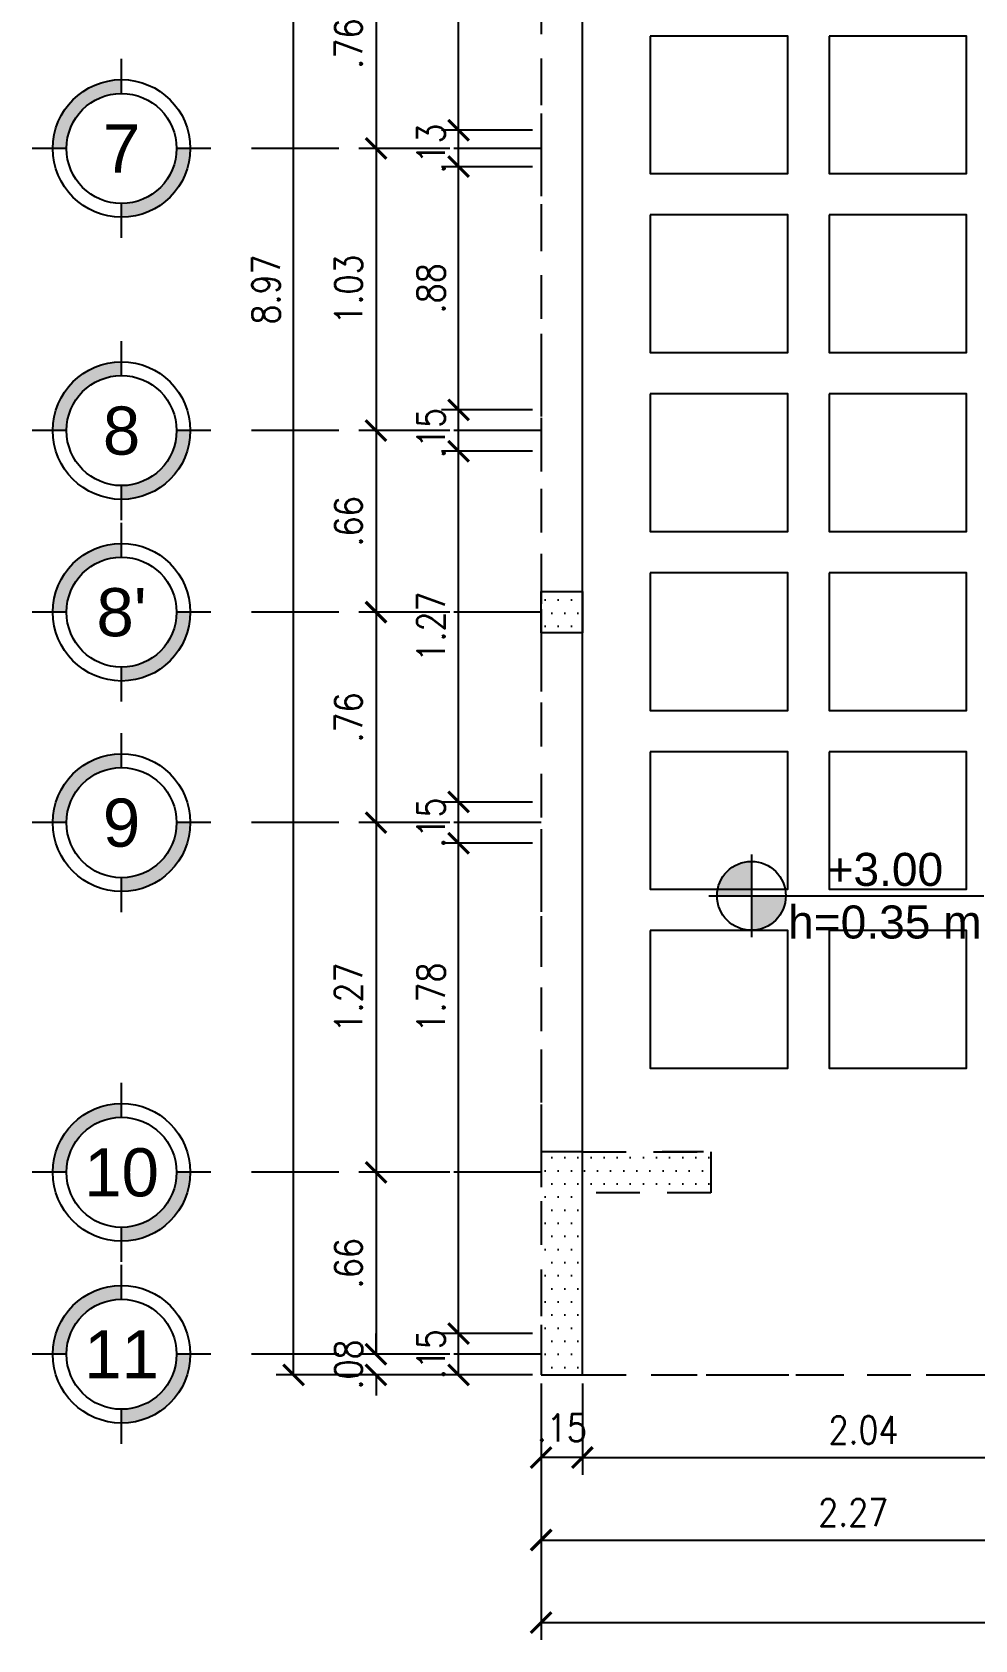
# Model space of a CAD drawing. Header units: millimetres. Extents: x -4.2 to 48.5, y -2.4 to 11.4.
# Drawn here: x -4.15 to -0.72, y -1.04 to 4.8 of the extents above; entities that cross this region are included whole.
import ezdxf
from ezdxf.enums import TextEntityAlignment as Align

# ---------------------------------------------------------------- set-up
doc = ezdxf.new("R2010")
doc.units = ezdxf.units.MM
doc.header["$LTSCALE"] = 0.05
for name, pattern in [('DASHDOT2', [12.7, 6.35, -3.175, 0, -3.175]), ('HIDDEN2', [4.7625, 3.175, -1.5875]), ('PLANTA BAJA$0$Proyecciones', [0.003, 0.002, -0.001])]:
    doc.linetypes.add(name, pattern=pattern)
for name, color, linetype in [('ACOTADO', 2, 'Continuous'), ('EJES', 1, 'DASHDOT2'), ('PLANTA ALTA$0$CONT_CORTE', 2, 'HIDDEN2'), ('PLANTA ALTA$0$PRETIL', 2, 'HIDDEN2'), ('PLANTA BAJA$0$ACHURADO', 1, 'Continuous'), ('PLANTA BAJA$0$CANT_VIS', 3, 'Continuous'), ('PLANTA BAJA$0$LOSA', 254, 'Continuous'), ('TXT_IND', 2, 'Continuous')]:
    doc.layers.add(name, color=color, linetype=linetype)
doc.styles.add('ACOTAMIENTOS', font='romans.shx', dxfattribs={"width": 0.85})
doc.styles.add('ARIAL', font='arial.ttf')
doc.dimstyles.new('ACOTA_50', dxfattribs={"dimscale": 0.05, "dimtxt": 2, "dimasz": 1.5, "dimexe": 1.25, "dimexo": 0.625, "dimgap": 1, "dimtad": 1, "dimzin": 4, "dimdsep": 46, "dimtxsty": 'ACOTAMIENTOS', "dimblk1": 'ARCHTICK', "dimblk2": 'ARCHTICK', "dimsah": 1, "dimcen": 1.5, "dimclrd": 1, "dimclre": 1, "dimclrt": 256, "dimadec": 0, "dimazin": 0, "dimtfac": 1, "dimtofl": 0, "dimtmove": 2, "dimatfit": 3, "dimfxl": 0, "dimtolj": 1, "dimtzin": 0, "dimarcsym": 0})

# ---------------------------------------------------------------- blocks, each defined once
blk = doc.blocks.new('NIVEL-PLANTA')
at = {"layer": 'TXT_IND'}
for points in [[(-0.47, 0), (-0.345, 0), (-0.345, 0.125, 0.414214)], [(-0.345, -0.125, 0.414214), (-0.22, 0), (-0.345, 0)]]:
    blk.add_hatch(color=1, dxfattribs=at).paths.add_polyline_path(points)
for p, q in [((-0.345, 0.15), (-0.345, -0.15)), ((-0.5, 0), (0.5, 0)), ((-0.22, 0), (0.5, 0))]:
    blk.add_line(p, q, dxfattribs=at)
at = {"layer": 'TXT_IND', "color": 3}
blk.add_circle((-0.345, 0), 0.125, dxfattribs=at)
at = {"layer": 'TXT_IND', "style": 'ARIAL'}
blk.add_attdef('NIVEL', text='', height=0.12, dxfattribs=at).set_placement((0.14, 0), align=Align.BOTTOM_CENTER)
at = {"layer": 'TXT_IND', "style": 'ARIAL', "width": 0.95}
blk.add_attdef('PERALTE', text='', height=0.12, dxfattribs=at).set_placement((0.14, -0.1911), align=Align.BOTTOM_CENTER)
blk = doc.blocks.new('EJE')
at = {"layer": 'EJES', "linetype": 'Continuous'}
for points in [[(-0.25, 0), (-0.2, 0, -0.414214), (0, 0.2), (0, 0.25, 0.414214)], [(0.25, 0), (0.2, 0, -0.414214), (0, -0.2), (0, -0.25, 0.414214)]]:
    blk.add_hatch(color=256, dxfattribs=at).paths.add_polyline_path(points)
at = {"layer": 'EJES', "color": 1, "linetype": 'Continuous'}
for p, q in [((0, 0.2), (0, 0.325)), ((-0.2, 0), (-0.325, 0)), ((0.325, 0), (0.2, 0)), ((0, -0.325), (0, -0.2))]:
    blk.add_line(p, q, dxfattribs=at)
at = {"layer": 'EJES', "color": 3, "linetype": 'Continuous'}
for radius in [0.25, 0.2]:
    blk.add_circle((0, 0), radius, dxfattribs=at)
at = {"layer": 'EJES', "color": 4, "linetype": 'Continuous', "style": 'ARIAL'}
blk.add_attdef('EJE', text='', height=0.175, dxfattribs=at).set_placement((0, 0), align=Align.MIDDLE_CENTER)
blk = doc.blocks.new('_ARCHTICK')
at = {"color": 0, "linetype": 'ByBlock', "const_width": 0.15}
blk.add_lwpolyline([(-0.5, -0.5), (0.5, 0.5)], dxfattribs=at)
blk = doc.blocks.new('*D106')
at = {"layer": 'ACOTADO', "color": 1, "lineweight": -2}
for p, q in [((-2.1507, -0.1063), (-2.1507, -0.4375)), ((-0.1075, -0.1063), (-0.1075, -0.4375)), ((-2.1507, -0.375), (-0.1075, -0.375))]:
    blk.add_line(p, q, dxfattribs=at)
at = {"layer": 'DEFPOINTS', "color": 0}
for p in [(-2.1507, -0.075), (-0.1075, -0.075), (-0.1075, -0.375)]:
    blk.add_point(p, dxfattribs=at)
at = {"layer": 'ACOTADO', "color": 1, "lineweight": -2, "xscale": 0.07500000000000001, "yscale": 0.07500000000000001, "zscale": 0.07500000000000001, "rotation": 180}
blk.add_blockref('_ARCHTICK', (-2.1507, -0.375), dxfattribs=at)
at = {"layer": 'ACOTADO', "color": 1, "lineweight": -2, "xscale": 0.07500000000000001, "yscale": 0.07500000000000001, "zscale": 0.07500000000000001}
blk.add_blockref('_ARCHTICK', (-0.1075, -0.375), dxfattribs=at)
at = {"layer": 'ACOTADO', "insert": (-1.1291, -0.275), "char_height": 0.1, "attachment_point": 5, "style": 'ACOTAMIENTOS'}
blk.add_mtext('\\A1;2.04', dxfattribs=at)
blk = doc.blocks.new('*D122')
at = {"layer": 'ACOTADO', "color": 1, "lineweight": -2}
for p, q in [((-2.332, 0.075), (-2.6632, 0.075)), ((-2.6007, -0.075), (-2.6007, 0.075)), ((-2.332, -0.075), (-2.6632, -0.075))]:
    blk.add_line(p, q, dxfattribs=at)
at = {"layer": 'DEFPOINTS', "color": 0}
for p in [(-2.6007, 0.075), (-2.3007, 0.075), (-2.3007, -0.075)]:
    blk.add_point(p, dxfattribs=at)
at = {"layer": 'ACOTADO', "color": 1, "lineweight": -2, "xscale": 0.07500000000000001, "yscale": 0.07500000000000001, "zscale": 0.07500000000000001}
for p, rotation in [((-2.6007, 0.075), 90), ((-2.6007, -0.075), 270)]:
    blk.add_blockref('_ARCHTICK', p, dxfattribs=dict(at, rotation=rotation))
at = {"layer": 'ACOTADO', "insert": (-2.7007, 0), "char_height": 0.1, "attachment_point": 5, "rotation": 90, "style": 'ACOTAMIENTOS'}
blk.add_mtext('\\A1;.15', dxfattribs=at)
blk = doc.blocks.new('*D123')
at = {"layer": 'ACOTADO', "color": 1, "lineweight": -2}
for p, q in [((-2.332, 1.8564), (-2.6632, 1.8564)), ((-2.6007, 0.075), (-2.6007, 1.8564)), ((-2.332, 0.075), (-2.6632, 0.075))]:
    blk.add_line(p, q, dxfattribs=at)
at = {"layer": 'DEFPOINTS', "color": 0}
for p in [(-2.6007, 1.8564), (-2.3007, 1.8564), (-2.3007, 0.075)]:
    blk.add_point(p, dxfattribs=at)
at = {"layer": 'ACOTADO', "color": 1, "lineweight": -2, "xscale": 0.07500000000000001, "yscale": 0.07500000000000001, "zscale": 0.07500000000000001}
for p, rotation in [((-2.6007, 1.8564), 90), ((-2.6007, 0.075), 270)]:
    blk.add_blockref('_ARCHTICK', p, dxfattribs=dict(at, rotation=rotation))
at = {"layer": 'ACOTADO', "insert": (-2.7007, 1.2962), "char_height": 0.1, "attachment_point": 5, "rotation": 90, "style": 'ACOTAMIENTOS'}
blk.add_mtext('\\A1;1.78', dxfattribs=at)
blk = doc.blocks.new('*D124')
at = {"layer": 'ACOTADO', "color": 1, "lineweight": -2}
for p, q in [((-2.332, 2.0064), (-2.6632, 2.0064)), ((-2.6007, 1.8564), (-2.6007, 2.0064)), ((-2.332, 1.8564), (-2.6632, 1.8564))]:
    blk.add_line(p, q, dxfattribs=at)
at = {"layer": 'DEFPOINTS', "color": 0}
for p in [(-2.6007, 2.0064), (-2.3007, 2.0064), (-2.3007, 1.8564)]:
    blk.add_point(p, dxfattribs=at)
at = {"layer": 'ACOTADO', "color": 1, "lineweight": -2, "xscale": 0.07500000000000001, "yscale": 0.07500000000000001, "zscale": 0.07500000000000001}
for p, rotation in [((-2.6007, 2.0064), 90), ((-2.6007, 1.8564), 270)]:
    blk.add_blockref('_ARCHTICK', p, dxfattribs=dict(at, rotation=rotation))
at = {"layer": 'ACOTADO', "insert": (-2.7007, 1.9314), "char_height": 0.1, "attachment_point": 5, "rotation": 90, "style": 'ACOTAMIENTOS'}
blk.add_mtext('\\A1;.15', dxfattribs=at)
blk = doc.blocks.new('*D125')
at = {"layer": 'ACOTADO', "color": 1, "lineweight": -2}
for p, q in [((-2.332, 3.2808), (-2.6632, 3.2808)), ((-2.6007, 2.0064), (-2.6007, 3.2808)), ((-2.332, 2.0064), (-2.6632, 2.0064))]:
    blk.add_line(p, q, dxfattribs=at)
at = {"layer": 'DEFPOINTS', "color": 0}
for p in [(-2.6007, 3.2808), (-2.3007, 3.2808), (-2.3007, 2.0064)]:
    blk.add_point(p, dxfattribs=at)
at = {"layer": 'ACOTADO', "color": 1, "lineweight": -2, "xscale": 0.07500000000000001, "yscale": 0.07500000000000001, "zscale": 0.07500000000000001}
for p, rotation in [((-2.6007, 3.2808), 90), ((-2.6007, 2.0064), 270)]:
    blk.add_blockref('_ARCHTICK', p, dxfattribs=dict(at, rotation=rotation))
at = {"layer": 'ACOTADO', "insert": (-2.7007, 2.6436), "char_height": 0.1, "attachment_point": 5, "rotation": 90, "style": 'ACOTAMIENTOS'}
blk.add_mtext('\\A1;1.27', dxfattribs=at)
blk = doc.blocks.new('*D126')
at = {"layer": 'ACOTADO', "color": 1, "lineweight": -2}
for p, q in [((-2.332, 3.4308), (-2.6632, 3.4308)), ((-2.6007, 3.2808), (-2.6007, 3.4308)), ((-2.332, 3.2808), (-2.6632, 3.2808))]:
    blk.add_line(p, q, dxfattribs=at)
at = {"layer": 'DEFPOINTS', "color": 0}
for p in [(-2.6007, 3.4308), (-2.3007, 3.4308), (-2.3007, 3.2808)]:
    blk.add_point(p, dxfattribs=at)
at = {"layer": 'ACOTADO', "color": 1, "lineweight": -2, "xscale": 0.07500000000000001, "yscale": 0.07500000000000001, "zscale": 0.07500000000000001}
for p, rotation in [((-2.6007, 3.4308), 90), ((-2.6007, 3.2808), 270)]:
    blk.add_blockref('_ARCHTICK', p, dxfattribs=dict(at, rotation=rotation))
at = {"layer": 'ACOTADO', "insert": (-2.7007, 3.3471), "char_height": 0.1, "attachment_point": 5, "rotation": 90, "style": 'ACOTAMIENTOS'}
blk.add_mtext('\\A1;.15', dxfattribs=at)
blk = doc.blocks.new('*D127')
at = {"layer": 'ACOTADO', "color": 1, "lineweight": -2}
for p, q in [((-2.332, 4.3146), (-2.6632, 4.3146)), ((-2.6007, 3.4308), (-2.6007, 4.3146)), ((-2.332, 3.4308), (-2.6632, 3.4308))]:
    blk.add_line(p, q, dxfattribs=at)
at = {"layer": 'DEFPOINTS', "color": 0}
for p in [(-2.6007, 4.3146), (-2.3007, 4.3146), (-2.3007, 3.4308)]:
    blk.add_point(p, dxfattribs=at)
at = {"layer": 'ACOTADO', "color": 1, "lineweight": -2, "xscale": 0.07500000000000001, "yscale": 0.07500000000000001, "zscale": 0.07500000000000001}
for p, rotation in [((-2.6007, 4.3146), 90), ((-2.6007, 3.4308), 270)]:
    blk.add_blockref('_ARCHTICK', p, dxfattribs=dict(at, rotation=rotation))
at = {"layer": 'ACOTADO', "insert": (-2.7007, 3.8727), "char_height": 0.1, "attachment_point": 5, "rotation": 90, "style": 'ACOTAMIENTOS'}
blk.add_mtext('\\A1;.88', dxfattribs=at)
blk = doc.blocks.new('*D128')
at = {"layer": 'ACOTADO', "color": 1, "lineweight": -2}
for p, q in [((-2.332, 4.4471), (-2.6632, 4.4471)), ((-2.6007, 4.3146), (-2.6007, 4.4471)), ((-2.332, 4.3146), (-2.6632, 4.3146))]:
    blk.add_line(p, q, dxfattribs=at)
at = {"layer": 'DEFPOINTS', "color": 0}
for p in [(-2.6007, 4.4471), (-2.3007, 4.4471), (-2.3007, 4.3146)]:
    blk.add_point(p, dxfattribs=at)
at = {"layer": 'ACOTADO', "color": 1, "lineweight": -2, "xscale": 0.07500000000000001, "yscale": 0.07500000000000001, "zscale": 0.07500000000000001}
for p, rotation in [((-2.6007, 4.4471), 90), ((-2.6007, 4.3146), 270)]:
    blk.add_blockref('_ARCHTICK', p, dxfattribs=dict(at, rotation=rotation))
at = {"layer": 'ACOTADO', "insert": (-2.7007, 4.3808), "char_height": 0.1, "attachment_point": 5, "rotation": 90, "style": 'ACOTAMIENTOS'}
blk.add_mtext('\\A1;.13', dxfattribs=at)
blk = doc.blocks.new('*D129')
at = {"layer": 'ACOTADO', "color": 1, "lineweight": -2}
for p, q in [((-2.332, 6.1425), (-2.6632, 6.1425)), ((-2.6007, 4.4471), (-2.6007, 6.1425)), ((-2.332, 4.4471), (-2.6632, 4.4471))]:
    blk.add_line(p, q, dxfattribs=at)
at = {"layer": 'DEFPOINTS', "color": 0}
for p in [(-2.6007, 6.1425), (-2.3007, 6.1425), (-2.3007, 4.4471)]:
    blk.add_point(p, dxfattribs=at)
at = {"layer": 'ACOTADO', "color": 1, "lineweight": -2, "xscale": 0.07500000000000001, "yscale": 0.07500000000000001, "zscale": 0.07500000000000001}
for p, rotation in [((-2.6007, 6.1425), 90), ((-2.6007, 4.4471), 270)]:
    blk.add_blockref('_ARCHTICK', p, dxfattribs=dict(at, rotation=rotation))
at = {"layer": 'ACOTADO', "insert": (-2.7007, 5.4317), "char_height": 0.1, "attachment_point": 5, "rotation": 90, "style": 'ACOTAMIENTOS'}
blk.add_mtext('\\A1;1.70', dxfattribs=at)
blk = doc.blocks.new('*D143')
at = {"layer": 'ACOTADO', "color": 1, "lineweight": -2}
for p, q in [((-2.3007, -0.4063), (-2.3007, -0.7375)), ((-0.0325, -0.4063), (-0.0325, -0.7375)), ((-2.3007, -0.675), (-0.0325, -0.675))]:
    blk.add_line(p, q, dxfattribs=at)
at = {"layer": 'DEFPOINTS', "color": 0}
for p in [(-2.3007, -0.375), (-0.0325, -0.375), (-0.0325, -0.675)]:
    blk.add_point(p, dxfattribs=at)
at = {"layer": 'ACOTADO', "color": 1, "lineweight": -2, "xscale": 0.07500000000000001, "yscale": 0.07500000000000001, "zscale": 0.07500000000000001, "rotation": 180}
blk.add_blockref('_ARCHTICK', (-2.3007, -0.675), dxfattribs=at)
at = {"layer": 'ACOTADO', "color": 1, "lineweight": -2, "xscale": 0.07500000000000001, "yscale": 0.07500000000000001, "zscale": 0.07500000000000001}
blk.add_blockref('_ARCHTICK', (-0.0325, -0.675), dxfattribs=at)
at = {"layer": 'ACOTADO', "insert": (-1.1666, -0.575), "char_height": 0.1, "attachment_point": 5, "style": 'ACOTAMIENTOS'}
blk.add_mtext('\\A1;2.27', dxfattribs=at)
blk = doc.blocks.new('*D180')
at = {"layer": 'ACOTADO', "color": 1, "lineweight": -2}
for p, q in [((-2.632, 5.1424), (-2.9632, 5.1424)), ((-2.9007, 5.1424), (-2.9007, 4.3808)), ((-2.632, 4.3808), (-2.9632, 4.3808))]:
    blk.add_line(p, q, dxfattribs=at)
at = {"layer": 'DEFPOINTS', "color": 0}
for p in [(-2.6007, 5.1424), (-2.9007, 4.3808), (-2.6007, 4.3808)]:
    blk.add_point(p, dxfattribs=at)
at = {"layer": 'ACOTADO', "color": 1, "lineweight": -2, "xscale": 0.07500000000000001, "yscale": 0.07500000000000001, "zscale": 0.07500000000000001}
for p, rotation in [((-2.9007, 5.1424), 90), ((-2.9007, 4.3808), 270)]:
    blk.add_blockref('_ARCHTICK', p, dxfattribs=dict(at, rotation=rotation))
at = {"layer": 'ACOTADO', "insert": (-3.0007, 4.7616), "char_height": 0.1, "attachment_point": 5, "rotation": 90, "style": 'ACOTAMIENTOS'}
blk.add_mtext('\\A1;.76', dxfattribs=at)
blk = doc.blocks.new('*D181')
at = {"layer": 'ACOTADO', "color": 1, "lineweight": -2}
for p, q in [((-2.632, 4.3808), (-2.9632, 4.3808)), ((-2.9007, 4.3808), (-2.9007, 3.3558)), ((-2.632, 3.3558), (-2.9632, 3.3558))]:
    blk.add_line(p, q, dxfattribs=at)
at = {"layer": 'DEFPOINTS', "color": 0}
for p in [(-2.6007, 4.3808), (-2.9007, 3.3558), (-2.6007, 3.3558)]:
    blk.add_point(p, dxfattribs=at)
at = {"layer": 'ACOTADO', "color": 1, "lineweight": -2, "xscale": 0.07500000000000001, "yscale": 0.07500000000000001, "zscale": 0.07500000000000001}
for p, rotation in [((-2.9007, 4.3808), 90), ((-2.9007, 3.3558), 270)]:
    blk.add_blockref('_ARCHTICK', p, dxfattribs=dict(at, rotation=rotation))
at = {"layer": 'ACOTADO', "insert": (-3.0007, 3.8683), "char_height": 0.1, "attachment_point": 5, "rotation": 90, "style": 'ACOTAMIENTOS'}
blk.add_mtext('\\A1;1.03', dxfattribs=at)
blk = doc.blocks.new('*D182')
at = {"layer": 'ACOTADO', "color": 1, "lineweight": -2}
for p, q in [((-2.632, 3.3558), (-2.9632, 3.3558)), ((-2.9007, 3.3558), (-2.9007, 2.696)), ((-2.632, 2.696), (-2.9632, 2.696))]:
    blk.add_line(p, q, dxfattribs=at)
at = {"layer": 'DEFPOINTS', "color": 0}
for p in [(-2.6007, 3.3558), (-2.9007, 2.696), (-2.6007, 2.696)]:
    blk.add_point(p, dxfattribs=at)
at = {"layer": 'ACOTADO', "color": 1, "lineweight": -2, "xscale": 0.07500000000000001, "yscale": 0.07500000000000001, "zscale": 0.07500000000000001}
for p, rotation in [((-2.9007, 3.3558), 90), ((-2.9007, 2.696), 270)]:
    blk.add_blockref('_ARCHTICK', p, dxfattribs=dict(at, rotation=rotation))
at = {"layer": 'ACOTADO', "insert": (-3.0007, 3.0259), "char_height": 0.1, "attachment_point": 5, "rotation": 90, "style": 'ACOTAMIENTOS'}
blk.add_mtext('\\A1;.66', dxfattribs=at)
blk = doc.blocks.new('*D183')
at = {"layer": 'ACOTADO', "color": 1, "lineweight": -2}
for p, q in [((-2.632, 2.696), (-2.9632, 2.696)), ((-2.9007, 2.696), (-2.9007, 1.9314)), ((-2.632, 1.9314), (-2.9632, 1.9314))]:
    blk.add_line(p, q, dxfattribs=at)
at = {"layer": 'DEFPOINTS', "color": 0}
for p in [(-2.6007, 2.696), (-2.9007, 1.9314), (-2.6007, 1.9314)]:
    blk.add_point(p, dxfattribs=at)
at = {"layer": 'ACOTADO', "color": 1, "lineweight": -2, "xscale": 0.07500000000000001, "yscale": 0.07500000000000001, "zscale": 0.07500000000000001}
for p, rotation in [((-2.9007, 2.696), 90), ((-2.9007, 1.9314), 270)]:
    blk.add_blockref('_ARCHTICK', p, dxfattribs=dict(at, rotation=rotation))
at = {"layer": 'ACOTADO', "insert": (-3.0007, 2.3137), "char_height": 0.1, "attachment_point": 5, "rotation": 90, "style": 'ACOTAMIENTOS'}
blk.add_mtext('\\A1;.76', dxfattribs=at)
blk = doc.blocks.new('*D184')
at = {"layer": 'ACOTADO', "color": 1, "lineweight": -2}
for p, q in [((-2.632, 1.9314), (-2.9632, 1.9314)), ((-2.9007, 1.9314), (-2.9007, 0.661)), ((-2.632, 0.661), (-2.9632, 0.661))]:
    blk.add_line(p, q, dxfattribs=at)
at = {"layer": 'DEFPOINTS', "color": 0}
for p in [(-2.6007, 1.9314), (-2.9007, 0.661), (-2.6007, 0.661)]:
    blk.add_point(p, dxfattribs=at)
at = {"layer": 'ACOTADO', "color": 1, "lineweight": -2, "xscale": 0.07500000000000001, "yscale": 0.07500000000000001, "zscale": 0.07500000000000001}
for p, rotation in [((-2.9007, 1.9314), 90), ((-2.9007, 0.661), 270)]:
    blk.add_blockref('_ARCHTICK', p, dxfattribs=dict(at, rotation=rotation))
at = {"layer": 'ACOTADO', "insert": (-3.0007, 1.2962), "char_height": 0.1, "attachment_point": 5, "rotation": 90, "style": 'ACOTAMIENTOS'}
blk.add_mtext('\\A1;1.27', dxfattribs=at)
blk = doc.blocks.new('*D185')
at = {"layer": 'ACOTADO', "color": 1, "lineweight": -2}
for p, q in [((-2.632, 0.661), (-2.9632, 0.661)), ((-2.9007, 0.661), (-2.9007, 0)), ((-2.632, 0), (-2.9632, 0))]:
    blk.add_line(p, q, dxfattribs=at)
at = {"layer": 'DEFPOINTS', "color": 0}
for p in [(-2.6007, 0.661), (-2.9007, 0), (-2.6007, 0)]:
    blk.add_point(p, dxfattribs=at)
at = {"layer": 'ACOTADO', "color": 1, "lineweight": -2, "xscale": 0.07500000000000001, "yscale": 0.07500000000000001, "zscale": 0.07500000000000001}
for p, rotation in [((-2.9007, 0.661), 90), ((-2.9007, 0), 270)]:
    blk.add_blockref('_ARCHTICK', p, dxfattribs=dict(at, rotation=rotation))
at = {"layer": 'ACOTADO', "insert": (-3.0007, 0.3305), "char_height": 0.1, "attachment_point": 5, "rotation": 90, "style": 'ACOTAMIENTOS'}
blk.add_mtext('\\A1;.66', dxfattribs=at)
blk = doc.blocks.new('*D186')
at = {"layer": 'ACOTADO', "color": 1, "lineweight": -2}
for p, q in [((-2.9007, 0), (-2.9007, 0.075)), ((-2.632, 0), (-2.9632, 0)), ((-2.632, -0.075), (-2.9632, -0.075)), ((-2.9007, -0.075), (-2.9007, -0.15))]:
    blk.add_line(p, q, dxfattribs=at)
at = {"layer": 'DEFPOINTS', "color": 0}
for p in [(-2.6007, 0), (-2.9007, -0.075), (-2.6007, -0.075)]:
    blk.add_point(p, dxfattribs=at)
at = {"layer": 'ACOTADO', "color": 1, "lineweight": -2, "xscale": 0.07500000000000001, "yscale": 0.07500000000000001, "zscale": 0.07500000000000001}
for p, rotation in [((-2.9007, 0), 270), ((-2.9007, -0.075), 90)]:
    blk.add_blockref('_ARCHTICK', p, dxfattribs=dict(at, rotation=rotation))
at = {"layer": 'ACOTADO', "insert": (-3.0007, -0.0375), "char_height": 0.1, "attachment_point": 5, "rotation": 90, "style": 'ACOTAMIENTOS'}
blk.add_mtext('\\A1;.08', dxfattribs=at)
blk = doc.blocks.new('*D188')
at = {"layer": 'ACOTADO', "color": 1, "lineweight": -2}
for p, q in [((-2.932, 8.8978), (-3.2632, 8.8978)), ((-3.2007, -0.075), (-3.2007, 8.8978)), ((-2.932, -0.075), (-3.2632, -0.075))]:
    blk.add_line(p, q, dxfattribs=at)
at = {"layer": 'DEFPOINTS', "color": 0}
for p in [(-3.2007, 8.8978), (-2.9007, 8.8978), (-2.9007, -0.075)]:
    blk.add_point(p, dxfattribs=at)
at = {"layer": 'ACOTADO', "color": 1, "lineweight": -2, "xscale": 0.07500000000000001, "yscale": 0.07500000000000001, "zscale": 0.07500000000000001}
for p, rotation in [((-3.2007, 8.8978), 90), ((-3.2007, -0.075), 270)]:
    blk.add_blockref('_ARCHTICK', p, dxfattribs=dict(at, rotation=rotation))
at = {"layer": 'ACOTADO', "insert": (-3.3007, 3.8683), "char_height": 0.1, "attachment_point": 5, "rotation": 90, "style": 'ACOTAMIENTOS'}
blk.add_mtext('\\A1;8.97', dxfattribs=at)
blk = doc.blocks.new('*D189')
at = {"layer": 'ACOTADO', "color": 1, "lineweight": -2}
for p, q in [((-2.3007, -0.7063), (-2.3007, -1.0375)), ((25.7377, -0.7063), (25.7377, -1.0375)), ((-2.3007, -0.975), (25.7377, -0.975))]:
    blk.add_line(p, q, dxfattribs=at)
at = {"layer": 'DEFPOINTS', "color": 0}
for p in [(-2.3007, -0.675), (25.7377, -0.675), (25.7377, -0.975)]:
    blk.add_point(p, dxfattribs=at)
at = {"layer": 'ACOTADO', "color": 1, "lineweight": -2, "xscale": 0.07500000000000001, "yscale": 0.07500000000000001, "zscale": 0.07500000000000001, "rotation": 180}
blk.add_blockref('_ARCHTICK', (-2.3007, -0.975), dxfattribs=at)
at = {"layer": 'ACOTADO', "color": 1, "lineweight": -2, "xscale": 0.07500000000000001, "yscale": 0.07500000000000001, "zscale": 0.07500000000000001}
blk.add_blockref('_ARCHTICK', (25.7377, -0.975), dxfattribs=at)
at = {"layer": 'ACOTADO', "insert": (9.078, -0.875), "char_height": 0.1, "attachment_point": 5, "style": 'ACOTAMIENTOS'}
blk.add_mtext('\\A1;28.04', dxfattribs=at)
blk = doc.blocks.new('*D191')
at = {"layer": 'ACOTADO', "color": 1, "lineweight": -2}
for p, q in [((-2.3007, -0.1063), (-2.3007, -0.4375)), ((-2.1507, -0.1063), (-2.1507, -0.4375)), ((-2.1507, -0.375), (-2.3007, -0.375))]:
    blk.add_line(p, q, dxfattribs=at)
at = {"layer": 'DEFPOINTS', "color": 0}
for p in [(-2.3007, -0.075), (-2.1507, -0.075), (-2.3007, -0.375)]:
    blk.add_point(p, dxfattribs=at)
at = {"layer": 'ACOTADO', "color": 1, "lineweight": -2, "xscale": 0.07500000000000001, "yscale": 0.07500000000000001, "zscale": 0.07500000000000001, "rotation": 180}
blk.add_blockref('_ARCHTICK', (-2.3007, -0.375), dxfattribs=at)
at = {"layer": 'ACOTADO', "color": 1, "lineweight": -2, "xscale": 0.07500000000000001, "yscale": 0.07500000000000001, "zscale": 0.07500000000000001}
blk.add_blockref('_ARCHTICK', (-2.1507, -0.375), dxfattribs=at)
at = {"layer": 'ACOTADO', "insert": (-2.2257, -0.2673), "char_height": 0.1, "attachment_point": 5, "style": 'ACOTAMIENTOS'}
blk.add_mtext('\\A1;.15', dxfattribs=at)

msp = doc.modelspace()

# ---------------------------------------------------------------- hatches: boundary and pattern name
at = {"layer": 'PLANTA ALTA$0$PRETIL'}
h = msp.add_hatch(dxfattribs=at)
h.set_pattern_fill('DOTS', color=256, scale=0.03)
h.set_pattern_definition([(0, (5e-15, -3.736513), (0.0238125, 0.047625), [0, -0.047625])])
h.paths.add_polyline_path([(-2.1507, 2.771), (-2.3007, 2.771), (-2.3007, 2.621), (-2.1507, 2.621)])
h = msp.add_hatch(dxfattribs=at)
h.set_pattern_fill('DOTS', color=256, scale=0.03)
h.paths.add_polyline_path([(-1.6832, 0.736), (-2.1507, 0.736), (-2.3007, 0.736), (-2.3007, -0.075), (-2.1507, -0.075), (-2.1507, 0.586), (-1.6832, 0.586)])

# ---------------------------------------------------------------- linework, layer by layer
at = {"layer": 'EJES'}
for p, q in [((-2.3007, 4.3808), (-3.5007, 4.3808)), ((-2.3007, 3.3558), (-3.5007, 3.3558)), ((-2.3007, 2.696), (-3.5007, 2.696)), ((-2.3007, 1.9314), (-3.5007, 1.9314)), ((-2.3007, 0.661), (-3.5007, 0.661)), ((-2.3007, 0), (-3.5007, 0))]:
    msp.add_line(p, q, dxfattribs=at)
at = {"layer": 'PLANTA ALTA$0$CONT_CORTE'}
for p, q in [((-2.3007, 6.5075), (-2.3007, -0.075)), ((-2.1507, 0.736), (-2.1507, 6.5075)), ((-2.1507, 0.736), (-2.3007, 0.736)), ((-2.1507, 0.736), (-1.6832, 0.736)), ((-1.7107, 0.736), (-1.8607, 0.736)), ((-1.6832, 0.736), (-1.6832, 0.586)), ((-1.6832, 0.586), (-2.1507, 0.586)), ((-2.1507, -0.075), (-2.1507, 0.586)), ((-2.3007, -0.075), (-2.1507, -0.075))]:
    msp.add_line(p, q, dxfattribs=at)
msp.add_lwpolyline([(-2.3007, 2.771), (-2.1507, 2.771), (-2.1507, 2.621), (-2.3007, 2.621)], close=True, dxfattribs=at)
at = {"layer": 'PLANTA ALTA$0$PRETIL'}
msp.add_line((-2.1507, -0.075), (15.1141, -0.075), dxfattribs=at)
at = {"layer": 'PLANTA BAJA$0$ACHURADO'}
msp.add_lwpolyline([(-2.1507, -0.075), (-2.1507, 6.5075)], dxfattribs=at)
at = {"layer": 'PLANTA BAJA$0$CANT_VIS', "linetype": 'PLANTA BAJA$0$Proyecciones'}
msp.add_lwpolyline([(-0.1075, 6.5075), (-2.3007, 6.5075), (-2.3007, -0.075), (-0.1075, -0.075)], dxfattribs=at)
at = {"layer": 'PLANTA BAJA$0$LOSA', "color": 1}
for points in [[(-1.9041, 4.7892), (-1.9041, 4.2892), (-1.4041, 4.2892), (-1.4041, 4.7892)], [(-1.2541, 4.7892), (-1.2541, 4.2892), (-0.7541, 4.2892), (-0.7541, 4.7892)], [(-1.9041, 4.1392), (-1.9041, 3.6392), (-1.4041, 3.6392), (-1.4041, 4.1392)], [(-1.2541, 4.1392), (-1.2541, 3.6392), (-0.7541, 3.6392), (-0.7541, 4.1392)], [(-1.9041, 3.4892), (-1.9041, 2.9892), (-1.4041, 2.9892), (-1.4041, 3.4892)], [(-1.2541, 3.4892), (-1.2541, 2.9892), (-0.7541, 2.9892), (-0.7541, 3.4892)], [(-1.9041, 2.8392), (-1.9041, 2.3392), (-1.4041, 2.3392), (-1.4041, 2.8392)], [(-1.2541, 2.8392), (-1.2541, 2.3392), (-0.7541, 2.3392), (-0.7541, 2.8392)], [(-1.9041, 2.1892), (-1.9041, 1.6892), (-1.4041, 1.6892), (-1.4041, 2.1892)], [(-1.2541, 2.1892), (-1.2541, 1.6892), (-0.7541, 1.6892), (-0.7541, 2.1892)], [(-1.9041, 1.5392), (-1.9041, 1.0392), (-1.4041, 1.0392), (-1.4041, 1.5392)], [(-1.2541, 1.5392), (-1.2541, 1.0392), (-0.7541, 1.0392), (-0.7541, 1.5392)]]:
    msp.add_lwpolyline(points, close=True, dxfattribs=at)

# ---------------------------------------------------------------- block references
at = {"layer": 'EJES'}
for p, values in [((-3.8257, 4.3808), {'EJE': '7'}), ((-3.8257, 3.3558), {'EJE': '8'}), ((-3.8257, 2.696), {'EJE': "8'"}), ((-3.8257, 1.9314), {'EJE': '9'}), ((-3.8257, 0.661), {'EJE': '10'}), ((-3.8257, 0), {'EJE': '11'})]:
    msp.add_blockref('EJE', p, dxfattribs=at).add_auto_attribs(values)
at = {"layer": 'TXT_IND'}
ref = msp.add_blockref('NIVEL-PLANTA', (-1.1912, 1.6656), dxfattribs=at)
ref.add_attrib('NIVEL', '+3.00', dxfattribs={"height": 0.12, "style": 'ARIAL'}).set_placement((-1.0512, 1.6656), align=Align.BOTTOM_CENTER)
ref.add_attrib('PERALTE', 'h=0.35 m', dxfattribs={"height": 0.12, "style": 'ARIAL'}).set_placement((-1.0512, 1.4745), align=Align.BOTTOM_CENTER)

# ---------------------------------------------------------------- dimensions: what is measured, and where the dimension line sits
at = {"layer": 'ACOTADO'}
for base, p1, p2, picture, middle in [((-3.2007, 8.8978), (-2.9007, -0.075), (-2.9007, 8.8978), '*D188', (-3.3007, 3.8683)), ((-2.6007, 6.1425), (-2.3007, 4.4471), (-2.3007, 6.1425), '*D129', (-2.7007, 5.4317)), ((-2.6007, 4.4471), (-2.3007, 4.3146), (-2.3007, 4.4471), '*D128', (-2.7007, 4.3808)), ((-2.6007, 3.4308), (-2.3007, 3.2808), (-2.3007, 3.4308), '*D126', (-2.7007, 3.3471)), ((-2.6007, 2.0064), (-2.3007, 1.8564), (-2.3007, 2.0064), '*D124', (-2.7007, 1.9314)), ((-2.6007, 1.8564), (-2.3007, 0.075), (-2.3007, 1.8564), '*D123', (-2.7007, 1.2962)), ((-2.9007104863, -0.075), (-2.6007104863, 0), (-2.6007104863, -0.075), '*D186', (-3.0007104863, -0.0375)), ((-2.6007, 0.075), (-2.3007, -0.075), (-2.3007, 0.075), '*D122', (-2.7007, 0))]:
    dim = msp.add_linear_dim(base=base, p1=p1, p2=p2, angle=90, dimstyle='ACOTA_50', dxfattribs=at)
    dim.commit()
    dim.dimension.update_dxf_attribs({"geometry": picture, "text_midpoint": middle, "dimtype": 160})
for base, p1, p2, picture, middle in [((-2.9007, 4.3808), (-2.6007, 5.1424), (-2.6007, 4.3808), '*D180', (-3.0007, 4.7616)), ((-2.9007104863, 3.3558360982), (-2.6007104863, 4.3808360982), (-2.6007104863, 3.3558360982), '*D181', (-3.0007104863, 3.8683360982)), ((-2.6007, 4.3146), (-2.3007, 3.4308), (-2.3007, 4.3146), '*D127', (-2.7007, 3.8727)), ((-2.9007, 2.696), (-2.6007, 3.3558), (-2.6007, 2.696), '*D182', (-3.0007, 3.0259)), ((-2.6007, 3.2808), (-2.3007, 2.0064), (-2.3007, 3.2808), '*D125', (-2.7007, 2.6436)), ((-2.9007, 1.9314), (-2.6007, 2.696), (-2.6007, 1.9314), '*D183', (-3.0007, 2.3137)), ((-2.9007, 0.661), (-2.6007, 1.9314), (-2.6007, 0.661), '*D184', (-3.0007, 1.2962)), ((-2.9007, 0), (-2.6007, 0.661), (-2.6007, 0), '*D185', (-3.0007, 0.3305))]:
    dim = msp.add_linear_dim(base=base, p1=p1, p2=p2, angle=90, dimstyle='ACOTA_50', dxfattribs=at)
    dim.commit()
    dim.dimension.update_dxf_attribs({"geometry": picture, "text_midpoint": middle})
for base, p1, p2, picture, middle in [((-2.3007, -0.375), (-2.1507, -0.075), (-2.3007, -0.075), '*D191', (-2.2257, -0.2673)), ((25.7377, -0.975), (-2.3007, -0.675), (25.7377, -0.675), '*D189', (9.078, -0.875))]:
    dim = msp.add_linear_dim(base=base, p1=p1, p2=p2, dimstyle='ACOTA_50', dxfattribs=at)
    dim.commit()
    dim.dimension.update_dxf_attribs({"geometry": picture, "text_midpoint": middle, "dimtype": 160})
for base, p1, p2, picture, middle in [((-0.1075, -0.375), (-2.1507, -0.075), (-0.1075, -0.075), '*D106', (-1.1291, -0.275)), ((-0.0325, -0.675), (-2.3007, -0.375), (-0.0325, -0.375), '*D143', (-1.1666, -0.575))]:
    dim = msp.add_linear_dim(base=base, p1=p1, p2=p2, dimstyle='ACOTA_50', dxfattribs=at)
    dim.commit()
    dim.dimension.update_dxf_attribs({"geometry": picture, "text_midpoint": middle})

doc.saveas('drawing.dxf')
